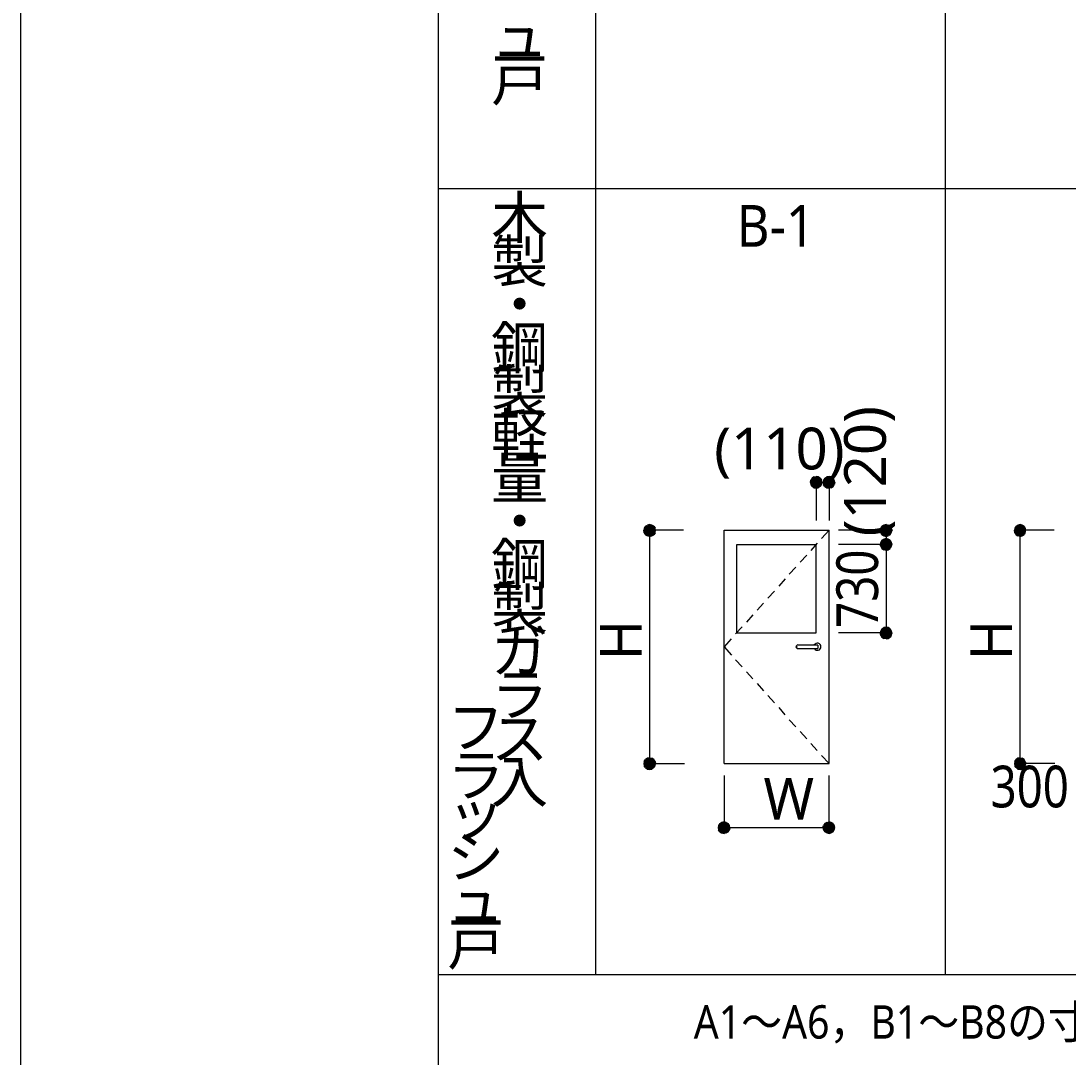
# Model space of a CAD drawing. Header units: millimetres. Extents: x 0 to 420, y 0 to 297.
# Drawn here: x 0.2 to 65.4, y 161.5 to 226 of the extents above; entities that cross this region are included whole.
import ezdxf
from ezdxf.enums import TextEntityAlignment as Align

# ---------------------------------------------------------------- set-up
doc = ezdxf.new("R2010")
doc.units = ezdxf.units.MM
doc.styles.add('kst32b', font='NotoSansJP-Variable.ttf')

msp = doc.modelspace()

# ---------------------------------------------------------------- hatches: boundary and pattern name
h = msp.add_hatch(color=7)
h.paths.add_polyline_path([(49.826, 197.57), (49.699, 197.591), (49.699, 197.231), (49.826, 197.57)])
h.paths.add_polyline_path([(49.699, 197.591), (49.699, 197.231), (49.551, 197.57), (49.699, 197.591)])
h.paths.add_polyline_path([(49.699, 197.231), (49.551, 197.57), (49.445, 197.485), (49.699, 197.231)])
h = msp.add_hatch(color=7)
h.paths.add_polyline_path([(50.059, 197.231), (50.038, 197.358), (49.699, 197.231), (50.059, 197.231)])
h.paths.add_polyline_path([(50.038, 197.358), (49.699, 197.231), (49.953, 197.485), (50.038, 197.358)])
h.paths.add_polyline_path([(49.699, 197.231), (49.953, 197.485), (49.826, 197.57), (49.699, 197.231)])
h = msp.add_hatch(color=7)
h.paths.add_polyline_path([(50.504, 197.591), (50.355, 197.57), (50.504, 197.231), (50.504, 197.591)])
h.paths.add_polyline_path([(50.355, 197.57), (50.504, 197.231), (50.229, 197.485), (50.355, 197.57)])
h.paths.add_polyline_path([(50.504, 197.231), (50.229, 197.485), (50.165, 197.358), (50.504, 197.231)])
h = msp.add_hatch(color=7)
h.paths.add_polyline_path([(50.821, 197.358), (50.758, 197.485), (50.504, 197.231), (50.821, 197.358)])
h.paths.add_polyline_path([(50.758, 197.485), (50.504, 197.231), (50.631, 197.57), (50.758, 197.485)])
h.paths.add_polyline_path([(50.504, 197.231), (50.631, 197.57), (50.504, 197.591), (50.504, 197.231)])
h = msp.add_hatch(color=7)
h.paths.add_polyline_path([(49.445, 197.485), (49.361, 197.358), (49.699, 197.231), (49.445, 197.485)])
h.paths.add_polyline_path([(49.361, 197.358), (49.699, 197.231), (49.339, 197.231), (49.361, 197.358)])
h.paths.add_polyline_path([(49.699, 197.231), (49.339, 197.231), (49.361, 197.083), (49.699, 197.231)])
h = msp.add_hatch(color=7)
h.paths.add_polyline_path([(49.361, 197.083), (49.445, 196.977), (49.699, 197.231), (49.361, 197.083)])
h.paths.add_polyline_path([(49.445, 196.977), (49.699, 197.231), (49.551, 196.892), (49.445, 196.977)])
h.paths.add_polyline_path([(49.699, 197.231), (49.551, 196.892), (49.699, 196.871), (49.699, 197.231)])
h = msp.add_hatch(color=7)
h.paths.add_polyline_path([(49.699, 196.871), (49.826, 196.892), (49.699, 197.231), (49.699, 196.871)])
h.paths.add_polyline_path([(49.826, 196.892), (49.699, 197.231), (49.953, 196.977), (49.826, 196.892)])
h.paths.add_polyline_path([(49.699, 197.231), (49.953, 196.977), (50.038, 197.083), (49.699, 197.231)])
for points in [[(50.038, 197.083), (50.059, 197.231), (49.699, 197.231), (50.038, 197.083)], [(50.165, 197.358), (50.123, 197.231), (50.504, 197.231), (50.165, 197.358)], [(39.476, 194.564), (39.328, 194.606), (39.328, 194.246), (39.476, 194.564)], [(62.526, 194.564), (62.399, 194.606), (62.399, 194.246), (62.526, 194.564)], [(53.912, 193.908), (54.06, 193.865), (54.06, 194.246), (53.912, 193.908)], [(54.187, 193.696), (54.06, 193.738), (54.06, 193.357), (54.187, 193.696)], [(54.187, 188.193), (54.06, 188.214), (54.06, 187.854), (54.187, 188.193)], [(48.472, 187.029), (48.45, 187.007), (48.429, 186.986), (48.45, 186.965), (48.472, 186.944), (48.493, 186.965), (48.514, 186.986), (48.493, 187.007), (48.472, 187.029)], [(48.472, 187.029), (48.45, 187.007), (48.429, 186.986), (48.45, 186.965), (48.472, 186.944), (48.493, 186.965), (48.514, 186.986), (48.493, 187.007), (48.472, 187.029)], [(39.201, 179.387), (39.328, 179.366), (39.328, 179.726), (39.201, 179.387)], [(62.251, 179.387), (62.399, 179.366), (62.399, 179.726), (62.251, 179.387)], [(43.625, 175.874), (43.603, 175.747), (43.963, 175.747), (43.625, 175.874)], [(50.821, 175.599), (50.864, 175.747), (50.504, 175.747), (50.821, 175.599)]]:
    msp.add_hatch(color=7).paths.add_polyline_path(points)
h = msp.add_hatch(color=7)
h.paths.add_polyline_path([(50.123, 197.231), (50.165, 197.083), (50.504, 197.231), (50.123, 197.231)])
h.paths.add_polyline_path([(50.165, 197.083), (50.504, 197.231), (50.229, 196.977), (50.165, 197.083)])
h.paths.add_polyline_path([(50.504, 197.231), (50.229, 196.977), (50.355, 196.892), (50.504, 197.231)])
h = msp.add_hatch(color=7)
h.paths.add_polyline_path([(50.355, 196.892), (50.504, 196.871), (50.504, 197.231), (50.355, 196.892)])
h.paths.add_polyline_path([(50.504, 196.871), (50.504, 197.231), (50.631, 196.892), (50.504, 196.871)])
h.paths.add_polyline_path([(50.504, 197.231), (50.631, 196.892), (50.758, 196.977), (50.504, 197.231)])
h = msp.add_hatch(color=7)
h.paths.add_polyline_path([(50.758, 196.977), (50.821, 197.083), (50.504, 197.231), (50.758, 196.977)])
h.paths.add_polyline_path([(50.821, 197.083), (50.504, 197.231), (50.864, 197.231), (50.821, 197.083)])
h.paths.add_polyline_path([(50.504, 197.231), (50.864, 197.231), (50.821, 197.358), (50.504, 197.231)])
h = msp.add_hatch(color=7)
h.paths.add_polyline_path([(38.989, 194.373), (38.968, 194.246), (39.328, 194.246), (38.989, 194.373)])
h.paths.add_polyline_path([(38.968, 194.246), (39.328, 194.246), (38.989, 194.098), (38.968, 194.246)])
h.paths.add_polyline_path([(39.328, 194.246), (38.989, 194.098), (39.074, 193.971), (39.328, 194.246)])
h = msp.add_hatch(color=7)
h.paths.add_polyline_path([(39.328, 194.606), (39.201, 194.564), (39.328, 194.246), (39.328, 194.606)])
h.paths.add_polyline_path([(39.201, 194.564), (39.328, 194.246), (39.074, 194.5), (39.201, 194.564)])
h.paths.add_polyline_path([(39.328, 194.246), (39.074, 194.5), (38.989, 194.373), (39.328, 194.246)])
h = msp.add_hatch(color=7)
h.paths.add_polyline_path([(39.687, 194.246), (39.666, 194.373), (39.328, 194.246), (39.687, 194.246)])
h.paths.add_polyline_path([(39.666, 194.373), (39.328, 194.246), (39.582, 194.5), (39.666, 194.373)])
h.paths.add_polyline_path([(39.328, 194.246), (39.582, 194.5), (39.476, 194.564), (39.328, 194.246)])
h = msp.add_hatch(color=7)
h.paths.add_polyline_path([(53.912, 194.564), (53.785, 194.5), (54.06, 194.246), (53.912, 194.564)])
h.paths.add_polyline_path([(53.785, 194.5), (54.06, 194.246), (53.721, 194.373), (53.785, 194.5)])
h.paths.add_polyline_path([(54.06, 194.246), (53.721, 194.373), (53.679, 194.246), (54.06, 194.246)])
h = msp.add_hatch(color=7)
h.paths.add_polyline_path([(54.314, 194.5), (54.187, 194.564), (54.06, 194.246), (54.314, 194.5)])
h.paths.add_polyline_path([(54.187, 194.564), (54.06, 194.246), (54.06, 194.606), (54.187, 194.564)])
h.paths.add_polyline_path([(54.06, 194.246), (54.06, 194.606), (53.912, 194.564), (54.06, 194.246)])
h = msp.add_hatch(color=7)
h.paths.add_polyline_path([(54.377, 194.098), (54.42, 194.246), (54.06, 194.246), (54.377, 194.098)])
h.paths.add_polyline_path([(54.42, 194.246), (54.06, 194.246), (54.377, 194.373), (54.42, 194.246)])
h.paths.add_polyline_path([(54.06, 194.246), (54.377, 194.373), (54.314, 194.5), (54.06, 194.246)])
h = msp.add_hatch(color=7)
h.paths.add_polyline_path([(62.061, 194.373), (62.04, 194.246), (62.399, 194.246), (62.061, 194.373)])
h.paths.add_polyline_path([(62.04, 194.246), (62.399, 194.246), (62.061, 194.098), (62.04, 194.246)])
h.paths.add_polyline_path([(62.399, 194.246), (62.061, 194.098), (62.145, 193.971), (62.399, 194.246)])
h = msp.add_hatch(color=7)
h.paths.add_polyline_path([(62.399, 194.606), (62.251, 194.564), (62.399, 194.246), (62.399, 194.606)])
h.paths.add_polyline_path([(62.251, 194.564), (62.399, 194.246), (62.145, 194.5), (62.251, 194.564)])
h.paths.add_polyline_path([(62.399, 194.246), (62.145, 194.5), (62.061, 194.373), (62.399, 194.246)])
h = msp.add_hatch(color=7)
h.paths.add_polyline_path([(62.759, 194.246), (62.717, 194.373), (62.399, 194.246), (62.759, 194.246)])
h.paths.add_polyline_path([(62.717, 194.373), (62.399, 194.246), (62.653, 194.5), (62.717, 194.373)])
h.paths.add_polyline_path([(62.399, 194.246), (62.653, 194.5), (62.526, 194.564), (62.399, 194.246)])
h = msp.add_hatch(color=7)
h.paths.add_polyline_path([(39.074, 193.971), (39.201, 193.908), (39.328, 194.246), (39.074, 193.971)])
h.paths.add_polyline_path([(39.201, 193.908), (39.328, 194.246), (39.328, 193.865), (39.201, 193.908)])
h.paths.add_polyline_path([(39.328, 194.246), (39.328, 193.865), (39.476, 193.908), (39.328, 194.246)])
h = msp.add_hatch(color=7)
h.paths.add_polyline_path([(39.476, 193.908), (39.582, 193.971), (39.328, 194.246), (39.476, 193.908)])
h.paths.add_polyline_path([(39.582, 193.971), (39.328, 194.246), (39.666, 194.098), (39.582, 193.971)])
h.paths.add_polyline_path([(39.328, 194.246), (39.666, 194.098), (39.687, 194.246), (39.328, 194.246)])
h = msp.add_hatch(color=7)
h.paths.add_polyline_path([(53.679, 194.246), (53.721, 194.098), (54.06, 194.246), (53.679, 194.246)])
h.paths.add_polyline_path([(53.721, 194.098), (54.06, 194.246), (53.785, 193.971), (53.721, 194.098)])
h.paths.add_polyline_path([(54.06, 194.246), (53.785, 193.971), (53.912, 193.908), (54.06, 194.246)])
h = msp.add_hatch(color=7)
h.paths.add_polyline_path([(54.06, 193.738), (53.912, 193.696), (54.06, 193.357), (54.06, 193.738)])
h.paths.add_polyline_path([(53.912, 193.696), (54.06, 193.357), (53.785, 193.633), (53.912, 193.696)])
h.paths.add_polyline_path([(54.06, 193.357), (53.785, 193.633), (53.721, 193.506), (54.06, 193.357)])
h = msp.add_hatch(color=7)
h.paths.add_polyline_path([(54.06, 193.865), (54.187, 193.908), (54.06, 194.246), (54.06, 193.865)])
h.paths.add_polyline_path([(54.187, 193.908), (54.06, 194.246), (54.314, 193.971), (54.187, 193.908)])
h.paths.add_polyline_path([(54.06, 194.246), (54.314, 193.971), (54.377, 194.098), (54.06, 194.246)])
h = msp.add_hatch(color=7)
h.paths.add_polyline_path([(54.42, 193.357), (54.377, 193.506), (54.06, 193.357), (54.42, 193.357)])
h.paths.add_polyline_path([(54.377, 193.506), (54.06, 193.357), (54.314, 193.633), (54.377, 193.506)])
h.paths.add_polyline_path([(54.06, 193.357), (54.314, 193.633), (54.187, 193.696), (54.06, 193.357)])
h = msp.add_hatch(color=7)
h.paths.add_polyline_path([(62.145, 193.971), (62.251, 193.908), (62.399, 194.246), (62.145, 193.971)])
h.paths.add_polyline_path([(62.251, 193.908), (62.399, 194.246), (62.399, 193.865), (62.251, 193.908)])
h.paths.add_polyline_path([(62.399, 194.246), (62.399, 193.865), (62.526, 193.908), (62.399, 194.246)])
h = msp.add_hatch(color=7)
h.paths.add_polyline_path([(62.526, 193.908), (62.653, 193.971), (62.399, 194.246), (62.526, 193.908)])
h.paths.add_polyline_path([(62.653, 193.971), (62.399, 194.246), (62.717, 194.098), (62.653, 193.971)])
h.paths.add_polyline_path([(62.399, 194.246), (62.717, 194.098), (62.759, 194.246), (62.399, 194.246)])
h = msp.add_hatch(color=7)
h.paths.add_polyline_path([(53.721, 193.506), (53.679, 193.357), (54.06, 193.357), (53.721, 193.506)])
h.paths.add_polyline_path([(53.679, 193.357), (54.06, 193.357), (53.721, 193.23), (53.679, 193.357)])
h.paths.add_polyline_path([(54.06, 193.357), (53.721, 193.23), (53.785, 193.104), (54.06, 193.357)])
h = msp.add_hatch(color=7)
h.paths.add_polyline_path([(53.785, 193.104), (53.912, 193.04), (54.06, 193.357), (53.785, 193.104)])
h.paths.add_polyline_path([(53.912, 193.04), (54.06, 193.357), (54.06, 192.998), (53.912, 193.04)])
h.paths.add_polyline_path([(54.06, 193.357), (54.06, 192.998), (54.187, 193.04), (54.06, 193.357)])
h = msp.add_hatch(color=7)
h.paths.add_polyline_path([(54.187, 193.04), (54.314, 193.104), (54.06, 193.357), (54.187, 193.04)])
h.paths.add_polyline_path([(54.314, 193.104), (54.06, 193.357), (54.377, 193.23), (54.314, 193.104)])
h.paths.add_polyline_path([(54.06, 193.357), (54.377, 193.23), (54.42, 193.357), (54.06, 193.357)])
h = msp.add_hatch(color=7)
h.paths.add_polyline_path([(53.721, 187.981), (53.679, 187.854), (54.06, 187.854), (53.721, 187.981)])
h.paths.add_polyline_path([(53.679, 187.854), (54.06, 187.854), (53.721, 187.706), (53.679, 187.854)])
h.paths.add_polyline_path([(54.06, 187.854), (53.721, 187.706), (53.785, 187.6), (54.06, 187.854)])
h = msp.add_hatch(color=7)
h.paths.add_polyline_path([(54.06, 188.214), (53.912, 188.193), (54.06, 187.854), (54.06, 188.214)])
h.paths.add_polyline_path([(53.912, 188.193), (54.06, 187.854), (53.785, 188.108), (53.912, 188.193)])
h.paths.add_polyline_path([(54.06, 187.854), (53.785, 188.108), (53.721, 187.981), (54.06, 187.854)])
h = msp.add_hatch(color=7)
h.paths.add_polyline_path([(53.785, 187.6), (53.912, 187.515), (54.06, 187.854), (53.785, 187.6)])
h.paths.add_polyline_path([(53.912, 187.515), (54.06, 187.854), (54.06, 187.494), (53.912, 187.515)])
h.paths.add_polyline_path([(54.06, 187.854), (54.06, 187.494), (54.187, 187.515), (54.06, 187.854)])
h = msp.add_hatch(color=7)
h.paths.add_polyline_path([(54.42, 187.854), (54.377, 187.981), (54.06, 187.854), (54.42, 187.854)])
h.paths.add_polyline_path([(54.377, 187.981), (54.06, 187.854), (54.314, 188.108), (54.377, 187.981)])
h.paths.add_polyline_path([(54.06, 187.854), (54.314, 188.108), (54.187, 188.193), (54.06, 187.854)])
h = msp.add_hatch(color=7)
h.paths.add_polyline_path([(54.187, 187.515), (54.314, 187.6), (54.06, 187.854), (54.187, 187.515)])
h.paths.add_polyline_path([(54.314, 187.6), (54.06, 187.854), (54.377, 187.706), (54.314, 187.6)])
h.paths.add_polyline_path([(54.06, 187.854), (54.377, 187.706), (54.42, 187.854), (54.06, 187.854)])
h = msp.add_hatch(color=7)
h.paths.add_polyline_path([(39.201, 180.065), (39.074, 179.98), (39.328, 179.726), (39.201, 180.065)])
h.paths.add_polyline_path([(39.074, 179.98), (39.328, 179.726), (38.989, 179.853), (39.074, 179.98)])
h.paths.add_polyline_path([(39.328, 179.726), (38.989, 179.853), (38.968, 179.726), (39.328, 179.726)])
h = msp.add_hatch(color=7)
h.paths.add_polyline_path([(39.582, 179.98), (39.476, 180.065), (39.328, 179.726), (39.582, 179.98)])
h.paths.add_polyline_path([(39.476, 180.065), (39.328, 179.726), (39.328, 180.086), (39.476, 180.065)])
h.paths.add_polyline_path([(39.328, 179.726), (39.328, 180.086), (39.201, 180.065), (39.328, 179.726)])
h = msp.add_hatch(color=7)
h.paths.add_polyline_path([(39.666, 179.578), (39.687, 179.726), (39.328, 179.726), (39.666, 179.578)])
h.paths.add_polyline_path([(39.687, 179.726), (39.328, 179.726), (39.666, 179.853), (39.687, 179.726)])
h.paths.add_polyline_path([(39.328, 179.726), (39.666, 179.853), (39.582, 179.98), (39.328, 179.726)])
h = msp.add_hatch(color=7)
h.paths.add_polyline_path([(62.251, 180.065), (62.145, 179.98), (62.399, 179.726), (62.251, 180.065)])
h.paths.add_polyline_path([(62.145, 179.98), (62.399, 179.726), (62.061, 179.853), (62.145, 179.98)])
h.paths.add_polyline_path([(62.399, 179.726), (62.061, 179.853), (62.04, 179.726), (62.399, 179.726)])
h = msp.add_hatch(color=7)
h.paths.add_polyline_path([(62.653, 179.98), (62.526, 180.065), (62.399, 179.726), (62.653, 179.98)])
h.paths.add_polyline_path([(62.526, 180.065), (62.399, 179.726), (62.399, 180.086), (62.526, 180.065)])
h.paths.add_polyline_path([(62.399, 179.726), (62.399, 180.086), (62.251, 180.065), (62.399, 179.726)])
h = msp.add_hatch(color=7)
h.paths.add_polyline_path([(62.717, 179.578), (62.759, 179.726), (62.399, 179.726), (62.717, 179.578)])
h.paths.add_polyline_path([(62.759, 179.726), (62.399, 179.726), (62.717, 179.853), (62.759, 179.726)])
h.paths.add_polyline_path([(62.399, 179.726), (62.717, 179.853), (62.653, 179.98), (62.399, 179.726)])
h = msp.add_hatch(color=7)
h.paths.add_polyline_path([(38.968, 179.726), (38.989, 179.578), (39.328, 179.726), (38.968, 179.726)])
h.paths.add_polyline_path([(38.989, 179.578), (39.328, 179.726), (39.074, 179.472), (38.989, 179.578)])
h.paths.add_polyline_path([(39.328, 179.726), (39.074, 179.472), (39.201, 179.387), (39.328, 179.726)])
h = msp.add_hatch(color=7)
h.paths.add_polyline_path([(39.328, 179.366), (39.476, 179.387), (39.328, 179.726), (39.328, 179.366)])
h.paths.add_polyline_path([(39.476, 179.387), (39.328, 179.726), (39.582, 179.472), (39.476, 179.387)])
h.paths.add_polyline_path([(39.328, 179.726), (39.582, 179.472), (39.666, 179.578), (39.328, 179.726)])
h = msp.add_hatch(color=7)
h.paths.add_polyline_path([(62.04, 179.726), (62.061, 179.578), (62.399, 179.726), (62.04, 179.726)])
h.paths.add_polyline_path([(62.061, 179.578), (62.399, 179.726), (62.145, 179.472), (62.061, 179.578)])
h.paths.add_polyline_path([(62.399, 179.726), (62.145, 179.472), (62.251, 179.387), (62.399, 179.726)])
h = msp.add_hatch(color=7)
h.paths.add_polyline_path([(62.399, 179.366), (62.526, 179.387), (62.399, 179.726), (62.399, 179.366)])
h.paths.add_polyline_path([(62.526, 179.387), (62.399, 179.726), (62.653, 179.472), (62.526, 179.387)])
h.paths.add_polyline_path([(62.399, 179.726), (62.653, 179.472), (62.717, 179.578), (62.399, 179.726)])
h = msp.add_hatch(color=7)
h.paths.add_polyline_path([(43.963, 176.107), (43.815, 176.064), (43.963, 175.747), (43.963, 176.107)])
h.paths.add_polyline_path([(43.815, 176.064), (43.963, 175.747), (43.709, 176.001), (43.815, 176.064)])
h.paths.add_polyline_path([(43.963, 175.747), (43.709, 176.001), (43.625, 175.874), (43.963, 175.747)])
h = msp.add_hatch(color=7)
h.paths.add_polyline_path([(44.302, 175.874), (44.217, 176.001), (43.963, 175.747), (44.302, 175.874)])
h.paths.add_polyline_path([(44.217, 176.001), (43.963, 175.747), (44.09, 176.064), (44.217, 176.001)])
h.paths.add_polyline_path([(43.963, 175.747), (44.09, 176.064), (43.963, 176.107), (43.963, 175.747)])
h = msp.add_hatch(color=7)
h.paths.add_polyline_path([(50.631, 176.064), (50.504, 176.107), (50.504, 175.747), (50.631, 176.064)])
h.paths.add_polyline_path([(50.504, 176.107), (50.504, 175.747), (50.355, 176.064), (50.504, 176.107)])
h.paths.add_polyline_path([(50.504, 175.747), (50.355, 176.064), (50.229, 176.001), (50.504, 175.747)])
h = msp.add_hatch(color=7)
h.paths.add_polyline_path([(50.864, 175.747), (50.821, 175.874), (50.504, 175.747), (50.864, 175.747)])
h.paths.add_polyline_path([(50.821, 175.874), (50.504, 175.747), (50.758, 176.001), (50.821, 175.874)])
h.paths.add_polyline_path([(50.504, 175.747), (50.758, 176.001), (50.631, 176.064), (50.504, 175.747)])
h = msp.add_hatch(color=7)
h.paths.add_polyline_path([(43.603, 175.747), (43.625, 175.599), (43.963, 175.747), (43.603, 175.747)])
h.paths.add_polyline_path([(43.625, 175.599), (43.963, 175.747), (43.709, 175.472), (43.625, 175.599)])
h.paths.add_polyline_path([(43.963, 175.747), (43.709, 175.472), (43.815, 175.408), (43.963, 175.747)])
h = msp.add_hatch(color=7)
h.paths.add_polyline_path([(43.815, 175.408), (43.963, 175.366), (43.963, 175.747), (43.815, 175.408)])
h.paths.add_polyline_path([(43.963, 175.366), (43.963, 175.747), (44.09, 175.408), (43.963, 175.366)])
h.paths.add_polyline_path([(43.963, 175.747), (44.09, 175.408), (44.217, 175.472), (43.963, 175.747)])
h = msp.add_hatch(color=7)
h.paths.add_polyline_path([(44.217, 175.472), (44.302, 175.599), (43.963, 175.747), (44.217, 175.472)])
h.paths.add_polyline_path([(44.302, 175.599), (43.963, 175.747), (44.323, 175.747), (44.302, 175.599)])
h.paths.add_polyline_path([(43.963, 175.747), (44.323, 175.747), (44.302, 175.874), (43.963, 175.747)])
h = msp.add_hatch(color=7)
h.paths.add_polyline_path([(50.229, 176.001), (50.165, 175.874), (50.504, 175.747), (50.229, 176.001)])
h.paths.add_polyline_path([(50.165, 175.874), (50.504, 175.747), (50.123, 175.747), (50.165, 175.874)])
h.paths.add_polyline_path([(50.504, 175.747), (50.123, 175.747), (50.165, 175.599), (50.504, 175.747)])
h = msp.add_hatch(color=7)
h.paths.add_polyline_path([(50.165, 175.599), (50.229, 175.472), (50.504, 175.747), (50.165, 175.599)])
h.paths.add_polyline_path([(50.229, 175.472), (50.504, 175.747), (50.355, 175.408), (50.229, 175.472)])
h.paths.add_polyline_path([(50.504, 175.747), (50.355, 175.408), (50.504, 175.366), (50.504, 175.747)])
h = msp.add_hatch(color=7)
h.paths.add_polyline_path([(50.504, 175.366), (50.631, 175.408), (50.504, 175.747), (50.504, 175.366)])
h.paths.add_polyline_path([(50.631, 175.408), (50.504, 175.747), (50.758, 175.472), (50.631, 175.408)])
h.paths.add_polyline_path([(50.504, 175.747), (50.758, 175.472), (50.821, 175.599), (50.504, 175.747)])

# ---------------------------------------------------------------- linework, layer by layer
at = {"lineweight": 13}
msp.add_lwpolyline([(0.191, 0), (0.191, 296.968), (420.158, 296.968), (420.158, 0)], close=True, dxfattribs=at)
for points in [[(26.183, 45.995), (26.183, 270.446)], [(35.983, 166.603), (35.983, 270.446)], [(57.743, 166.603), (57.743, 270.446)], [(26.183, 215.519), (205.169, 215.519)], [(49.699, 197.231), (49.699, 194.86)], [(49.699, 197.231), (50.504, 197.231)], [(50.504, 197.231), (50.504, 194.86)], [(41.444, 194.246), (39.328, 194.246), (39.328, 179.726), (41.508, 179.726)], [(43.963, 194.246), (50.504, 194.246)], [(43.963, 179.726), (43.963, 194.246)], [(43.963, 179.726), (50.504, 179.726), (50.504, 194.246)], [(50.504, 194.246), (50.038, 193.738)], [(54.06, 194.246), (51.096, 194.246)], [(54.06, 194.246), (54.06, 193.357), (54.06, 187.854)], [(64.516, 194.246), (62.399, 194.246)], [(64.558, 179.726), (62.399, 179.726), (62.399, 194.246)], [(44.768, 193.357), (49.699, 193.357)], [(44.768, 187.854), (44.768, 193.357)], [(44.768, 187.854), (49.699, 187.854), (49.699, 193.294)], [(49.763, 193.442), (49.361, 192.998)], [(54.06, 193.357), (51.096, 193.357)], [(49.107, 192.701), (48.705, 192.257)], [(48.429, 191.961), (48.027, 191.516)], [(47.773, 191.22), (47.371, 190.775)], [(47.096, 190.458), (46.694, 190.013)], [(46.419, 189.717), (46.016, 189.272)], [(45.762, 188.976), (45.36, 188.531)], [(45.085, 188.235), (44.683, 187.791)], [(54.06, 187.854), (51.096, 187.854)], [(44.408, 187.494), (43.963, 186.986), (44.429, 186.478)], [(48.567, 187.113), (48.522, 187.104), (48.485, 187.079), (48.46, 187.042), (48.451, 186.997)], [(49.581, 186.886), (49.628, 186.829), (49.688, 186.792), (49.758, 186.775), (49.831, 186.782), (49.898, 186.813), (49.95, 186.862), (49.984, 186.925), (49.996, 186.997), (49.984, 187.069), (49.95, 187.132), (49.898, 187.181), (49.831, 187.212), (49.758, 187.219), (49.688, 187.202), (49.628, 187.165), (49.581, 187.108)], [(48.451, 186.997), (48.46, 186.952), (48.485, 186.915), (48.522, 186.89), (48.567, 186.88)], [(49.805, 187.092), (48.578, 187.092)], [(48.578, 186.88), (49.805, 186.88)], [(49.805, 187.092), (49.805, 186.88)], [(44.683, 186.182), (45.085, 185.737)], [(45.36, 185.441), (45.762, 184.997)], [(46.016, 184.7), (46.419, 184.256)], [(46.694, 183.959), (47.096, 183.515)], [(47.371, 183.219), (47.752, 182.753)], [(48.027, 182.457), (48.429, 182.012)], [(48.705, 181.716), (49.107, 181.271)], [(49.361, 180.975), (49.763, 180.53)], [(50.038, 180.234), (50.504, 179.726)], [(43.963, 178.985), (43.963, 175.747), (50.504, 175.747), (50.504, 178.985)], [(26.183, 166.603), (205.169, 166.603)]]:
    msp.add_lwpolyline(points, dxfattribs=at)
at = {"lineweight": 0}
for points in [[(49.699, 197.231), (49.551, 197.57), (49.445, 197.485)], [(49.699, 197.591), (49.699, 197.231), (49.551, 197.57)], [(49.826, 197.57), (49.699, 197.591), (49.699, 197.231)], [(49.699, 197.231), (49.953, 197.485), (49.826, 197.57)], [(50.355, 197.57), (50.504, 197.231), (50.229, 197.485)], [(50.504, 197.591), (50.355, 197.57), (50.504, 197.231)], [(50.504, 197.231), (50.631, 197.57), (50.504, 197.591)], [(50.758, 197.485), (50.504, 197.231), (50.631, 197.57)], [(49.361, 197.358), (49.699, 197.231), (49.339, 197.231)], [(49.699, 197.231), (49.339, 197.231), (49.361, 197.083)], [(49.445, 197.485), (49.361, 197.358), (49.699, 197.231)], [(49.361, 197.083), (49.445, 196.977), (49.699, 197.231)], [(49.445, 196.977), (49.699, 197.231), (49.551, 196.892)], [(49.699, 197.231), (49.551, 196.892), (49.699, 196.871)], [(50.038, 197.358), (49.699, 197.231), (49.953, 197.485)], [(50.059, 197.231), (50.038, 197.358), (49.699, 197.231)], [(49.699, 196.871), (49.826, 196.892), (49.699, 197.231)], [(49.826, 196.892), (49.699, 197.231), (49.953, 196.977)], [(49.699, 197.231), (49.953, 196.977), (50.038, 197.083)], [(50.038, 197.083), (50.059, 197.231), (49.699, 197.231)], [(50.165, 197.358), (50.123, 197.231), (50.504, 197.231)], [(50.123, 197.231), (50.165, 197.083), (50.504, 197.231)], [(50.504, 197.231), (50.229, 197.485), (50.165, 197.358)], [(50.165, 197.083), (50.504, 197.231), (50.229, 196.977)], [(50.504, 197.231), (50.229, 196.977), (50.355, 196.892)], [(50.355, 196.892), (50.504, 196.871), (50.504, 197.231)], [(50.821, 197.358), (50.758, 197.485), (50.504, 197.231)], [(50.504, 197.231), (50.864, 197.231), (50.821, 197.358)], [(50.504, 196.871), (50.504, 197.231), (50.631, 196.892)], [(50.504, 197.231), (50.631, 196.892), (50.758, 196.977)], [(50.758, 196.977), (50.821, 197.083), (50.504, 197.231)], [(50.821, 197.083), (50.504, 197.231), (50.864, 197.231)], [(38.989, 194.373), (38.968, 194.246), (39.328, 194.246)], [(39.328, 194.246), (39.074, 194.5), (38.989, 194.373)], [(39.201, 194.564), (39.328, 194.246), (39.074, 194.5)], [(39.328, 194.606), (39.201, 194.564), (39.328, 194.246)], [(39.476, 194.564), (39.328, 194.606), (39.328, 194.246)], [(39.328, 194.246), (39.582, 194.5), (39.476, 194.564)], [(39.666, 194.373), (39.328, 194.246), (39.582, 194.5)], [(39.687, 194.246), (39.666, 194.373), (39.328, 194.246)], [(54.06, 194.246), (53.721, 194.373), (53.679, 194.246)], [(53.785, 194.5), (54.06, 194.246), (53.721, 194.373)], [(53.912, 194.564), (53.785, 194.5), (54.06, 194.246)], [(54.06, 194.246), (54.06, 194.606), (53.912, 194.564)], [(54.187, 194.564), (54.06, 194.246), (54.06, 194.606)], [(54.314, 194.5), (54.187, 194.564), (54.06, 194.246)], [(54.06, 194.246), (54.377, 194.373), (54.314, 194.5)], [(54.42, 194.246), (54.06, 194.246), (54.377, 194.373)], [(62.061, 194.373), (62.04, 194.246), (62.399, 194.246)], [(62.399, 194.246), (62.145, 194.5), (62.061, 194.373)], [(62.251, 194.564), (62.399, 194.246), (62.145, 194.5)], [(62.399, 194.606), (62.251, 194.564), (62.399, 194.246)], [(62.526, 194.564), (62.399, 194.606), (62.399, 194.246)], [(62.399, 194.246), (62.653, 194.5), (62.526, 194.564)], [(62.717, 194.373), (62.399, 194.246), (62.653, 194.5)], [(62.759, 194.246), (62.717, 194.373), (62.399, 194.246)], [(38.968, 194.246), (39.328, 194.246), (38.989, 194.098)], [(39.328, 194.246), (38.989, 194.098), (39.074, 193.971)], [(39.074, 193.971), (39.201, 193.908), (39.328, 194.246)], [(39.201, 193.908), (39.328, 194.246), (39.328, 193.865)], [(39.328, 194.246), (39.328, 193.865), (39.476, 193.908)], [(39.476, 193.908), (39.582, 193.971), (39.328, 194.246)], [(39.582, 193.971), (39.328, 194.246), (39.666, 194.098)], [(39.328, 194.246), (39.666, 194.098), (39.687, 194.246)], [(53.679, 194.246), (53.721, 194.098), (54.06, 194.246)], [(53.721, 194.098), (54.06, 194.246), (53.785, 193.971)], [(54.06, 193.357), (53.785, 193.633), (53.721, 193.506)], [(54.06, 194.246), (53.785, 193.971), (53.912, 193.908)], [(53.912, 193.696), (54.06, 193.357), (53.785, 193.633)], [(53.912, 193.908), (54.06, 193.865), (54.06, 194.246)], [(54.06, 193.738), (53.912, 193.696), (54.06, 193.357)], [(54.06, 193.865), (54.187, 193.908), (54.06, 194.246)], [(54.187, 193.908), (54.06, 194.246), (54.314, 193.971)], [(54.06, 194.246), (54.314, 193.971), (54.377, 194.098)], [(54.377, 194.098), (54.42, 194.246), (54.06, 194.246)], [(54.187, 193.696), (54.06, 193.738), (54.06, 193.357)], [(54.06, 193.357), (54.314, 193.633), (54.187, 193.696)], [(54.377, 193.506), (54.06, 193.357), (54.314, 193.633)], [(62.04, 194.246), (62.399, 194.246), (62.061, 194.098)], [(62.399, 194.246), (62.061, 194.098), (62.145, 193.971)], [(62.145, 193.971), (62.251, 193.908), (62.399, 194.246)], [(62.251, 193.908), (62.399, 194.246), (62.399, 193.865)], [(62.399, 194.246), (62.399, 193.865), (62.526, 193.908)], [(62.526, 193.908), (62.653, 193.971), (62.399, 194.246)], [(62.653, 193.971), (62.399, 194.246), (62.717, 194.098)], [(62.399, 194.246), (62.717, 194.098), (62.759, 194.246)], [(53.721, 193.506), (53.679, 193.357), (54.06, 193.357)], [(53.679, 193.357), (54.06, 193.357), (53.721, 193.23)], [(54.06, 193.357), (53.721, 193.23), (53.785, 193.104)], [(53.785, 193.104), (53.912, 193.04), (54.06, 193.357)], [(53.912, 193.04), (54.06, 193.357), (54.06, 192.998)], [(54.42, 193.357), (54.377, 193.506), (54.06, 193.357)], [(54.06, 193.357), (54.06, 192.998), (54.187, 193.04)], [(54.187, 193.04), (54.314, 193.104), (54.06, 193.357)], [(54.314, 193.104), (54.06, 193.357), (54.377, 193.23)], [(54.06, 193.357), (54.377, 193.23), (54.42, 193.357)], [(53.721, 187.981), (53.679, 187.854), (54.06, 187.854)], [(53.679, 187.854), (54.06, 187.854), (53.721, 187.706)], [(54.06, 187.854), (53.785, 188.108), (53.721, 187.981)], [(54.06, 187.854), (53.721, 187.706), (53.785, 187.6)], [(53.912, 188.193), (54.06, 187.854), (53.785, 188.108)], [(53.785, 187.6), (53.912, 187.515), (54.06, 187.854)], [(54.06, 188.214), (53.912, 188.193), (54.06, 187.854)], [(53.912, 187.515), (54.06, 187.854), (54.06, 187.494)], [(54.187, 188.193), (54.06, 188.214), (54.06, 187.854)], [(54.06, 187.854), (54.314, 188.108), (54.187, 188.193)], [(54.377, 187.981), (54.06, 187.854), (54.314, 188.108)], [(54.42, 187.854), (54.377, 187.981), (54.06, 187.854)], [(54.06, 187.854), (54.06, 187.494), (54.187, 187.515)], [(54.187, 187.515), (54.314, 187.6), (54.06, 187.854)], [(54.314, 187.6), (54.06, 187.854), (54.377, 187.706)], [(54.06, 187.854), (54.377, 187.706), (54.42, 187.854)], [(48.472, 187.029), (48.45, 187.007), (48.429, 186.986), (48.45, 186.965), (48.472, 186.944), (48.493, 186.965), (48.514, 186.986), (48.493, 187.007)], [(48.472, 187.029), (48.45, 187.007), (48.429, 186.986), (48.45, 186.965), (48.472, 186.944), (48.493, 186.965), (48.514, 186.986), (48.493, 187.007)], [(39.074, 179.98), (39.328, 179.726), (38.989, 179.853)], [(39.201, 180.065), (39.074, 179.98), (39.328, 179.726)], [(39.328, 179.726), (39.328, 180.086), (39.201, 180.065)], [(39.476, 180.065), (39.328, 179.726), (39.328, 180.086)], [(39.582, 179.98), (39.476, 180.065), (39.328, 179.726)], [(39.328, 179.726), (39.666, 179.853), (39.582, 179.98)], [(62.145, 179.98), (62.399, 179.726), (62.061, 179.853)], [(62.251, 180.065), (62.145, 179.98), (62.399, 179.726)], [(62.399, 179.726), (62.399, 180.086), (62.251, 180.065)], [(62.526, 180.065), (62.399, 179.726), (62.399, 180.086)], [(62.653, 179.98), (62.526, 180.065), (62.399, 179.726)], [(62.399, 179.726), (62.717, 179.853), (62.653, 179.98)], [(39.328, 179.726), (38.989, 179.853), (38.968, 179.726)], [(38.968, 179.726), (38.989, 179.578), (39.328, 179.726)], [(38.989, 179.578), (39.328, 179.726), (39.074, 179.472)], [(39.328, 179.726), (39.074, 179.472), (39.201, 179.387)], [(39.201, 179.387), (39.328, 179.366), (39.328, 179.726)], [(39.687, 179.726), (39.328, 179.726), (39.666, 179.853)], [(39.328, 179.366), (39.476, 179.387), (39.328, 179.726)], [(39.476, 179.387), (39.328, 179.726), (39.582, 179.472)], [(39.328, 179.726), (39.582, 179.472), (39.666, 179.578)], [(39.666, 179.578), (39.687, 179.726), (39.328, 179.726)], [(62.399, 179.726), (62.061, 179.853), (62.04, 179.726)], [(62.04, 179.726), (62.061, 179.578), (62.399, 179.726)], [(62.061, 179.578), (62.399, 179.726), (62.145, 179.472)], [(62.399, 179.726), (62.145, 179.472), (62.251, 179.387)], [(62.251, 179.387), (62.399, 179.366), (62.399, 179.726)], [(62.759, 179.726), (62.399, 179.726), (62.717, 179.853)], [(62.399, 179.366), (62.526, 179.387), (62.399, 179.726)], [(62.526, 179.387), (62.399, 179.726), (62.653, 179.472)], [(62.399, 179.726), (62.653, 179.472), (62.717, 179.578)], [(62.717, 179.578), (62.759, 179.726), (62.399, 179.726)], [(43.815, 176.064), (43.963, 175.747), (43.709, 176.001)], [(43.963, 176.107), (43.815, 176.064), (43.963, 175.747)], [(43.963, 175.747), (44.09, 176.064), (43.963, 176.107)], [(44.217, 176.001), (43.963, 175.747), (44.09, 176.064)], [(50.504, 175.747), (50.355, 176.064), (50.229, 176.001)], [(50.504, 176.107), (50.504, 175.747), (50.355, 176.064)], [(50.631, 176.064), (50.504, 176.107), (50.504, 175.747)], [(50.504, 175.747), (50.758, 176.001), (50.631, 176.064)], [(43.625, 175.874), (43.603, 175.747), (43.963, 175.747)], [(43.603, 175.747), (43.625, 175.599), (43.963, 175.747)], [(43.963, 175.747), (43.709, 176.001), (43.625, 175.874)], [(43.625, 175.599), (43.963, 175.747), (43.709, 175.472)], [(43.963, 175.747), (43.709, 175.472), (43.815, 175.408)], [(43.815, 175.408), (43.963, 175.366), (43.963, 175.747)], [(44.302, 175.874), (44.217, 176.001), (43.963, 175.747)], [(43.963, 175.747), (44.323, 175.747), (44.302, 175.874)], [(43.963, 175.366), (43.963, 175.747), (44.09, 175.408)], [(43.963, 175.747), (44.09, 175.408), (44.217, 175.472)], [(44.217, 175.472), (44.302, 175.599), (43.963, 175.747)], [(44.302, 175.599), (43.963, 175.747), (44.323, 175.747)], [(50.165, 175.874), (50.504, 175.747), (50.123, 175.747)], [(50.504, 175.747), (50.123, 175.747), (50.165, 175.599)], [(50.229, 176.001), (50.165, 175.874), (50.504, 175.747)], [(50.165, 175.599), (50.229, 175.472), (50.504, 175.747)], [(50.229, 175.472), (50.504, 175.747), (50.355, 175.408)], [(50.504, 175.747), (50.355, 175.408), (50.504, 175.366)], [(50.821, 175.874), (50.504, 175.747), (50.758, 176.001)], [(50.864, 175.747), (50.821, 175.874), (50.504, 175.747)], [(50.504, 175.366), (50.631, 175.408), (50.504, 175.747)], [(50.631, 175.408), (50.504, 175.747), (50.758, 175.472)], [(50.504, 175.747), (50.758, 175.472), (50.821, 175.599)], [(50.821, 175.599), (50.864, 175.747), (50.504, 175.747)]]:
    msp.add_lwpolyline(points, close=True, dxfattribs=at)

# ---------------------------------------------------------------- texts
at = {"style": 'kst32b'}
for s, p in [('ュ', (29.464, 223.732)), ('戸', (29.464, 220.98)), ('木', (29.464, 212.407)), ('製', (29.464, 209.698)), ('・', (29.464, 207.01)), ('鋼', (29.464, 204.301)), ('製', (29.464, 201.612)), ('軽', (29.464, 198.903)), ('量', (29.464, 196.215)), ('・', (29.464, 193.506)), ('鋼', (29.464, 190.817)), ('製', (29.464, 188.108)), ('ガ', (29.464, 185.399)), ('ラ', (29.464, 182.711)), ('フ', (26.734, 180.7)), ('ス', (29.464, 180.001)), ('ラ', (26.734, 177.694)), ('入', (29.464, 177.313)), ('W', (46.419, 176.234)), ('ッ', (26.734, 175.302)), ('シ', (26.734, 172.614)), ('ュ', (26.734, 169.905)), ('戸', (26.734, 167.196))]:
    msp.add_text(s, height=2.599, dxfattribs=at).set_placement(p)
for s, height, p, p2 in [('B-1', 2.5989, (44.746, 211.899), (49.619, 211.899)), ('(120)', 2.5989, (54.039, 193.865), (54.039, 201.987)), ('(110)', 2.5989, (43.349, 198.035), (51.471, 198.035)), ('730', 2.5989, (53.552, 188.172), (53.552, 193.045)), ('300', 2.5989, (60.558, 176.996), (65.431, 176.996)), ('A1～A6，B1～B8の寸法は，標準型建具の場合を示す。ただし（\u3000）を除く。', 2.07913, (42.079, 162.602), (130.442, 162.602))]:
    msp.add_text(s, height=height, dxfattribs=at).set_placement(p, p2, align=Align.FIT)
for p in [(38.841, 186.161), (61.891, 186.161)]:
    msp.add_text('H', height=2.599, rotation=90, dxfattribs=at).set_placement(p)

doc.saveas('drawing.dxf')
